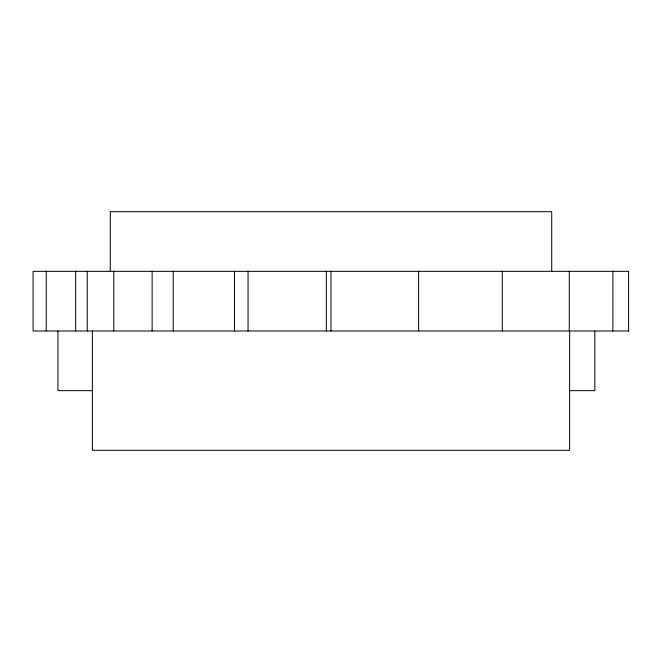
<?xml version="1.0" encoding="UTF-8"?>
<svg xmlns="http://www.w3.org/2000/svg" width="662" height="662" viewBox="0 0 662 662"><rect width="100%" height="100%" fill="white"/><g stroke="black" fill="none" stroke-linecap="round" stroke-linejoin="round"><path stroke-width="0.99" d="M628.9 331L33.1 331L33.1 271.346L628.61 271.346L628.61 331M92.879 390.654L57.942 390.654L57.942 331M569.179 390.654L594.824 390.654L594.824 331M612.88 271.346L612.88 331M569.618 331L569.618 450.309L92.382 450.309L92.382 331M569.262 271.346L569.262 331M551.719 271.346L551.719 211.691L110.281 211.691L110.281 271.346M502.326 271.346L502.326 331M418.616 271.346L418.616 331M331 271.346L331 331M326.333 271.346L326.333 331M248.051 271.346L248.051 331M234.505 271.346L234.505 331M173.212 271.346L173.212 331M152.128 271.346L152.128 331M113.831 271.346L113.831 331M87.252 271.346L87.252 331M75.7 271.346L75.7 331M46.241 271.346L46.241 331"/></g></svg>
